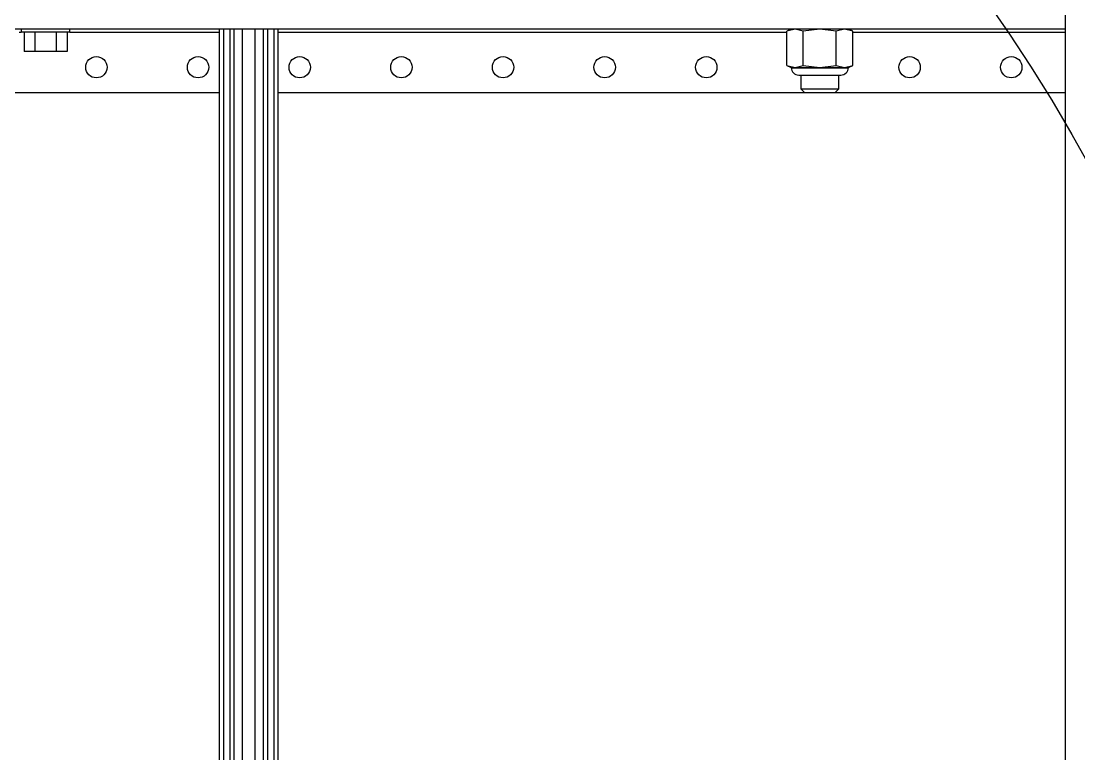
# Model space of a CAD drawing. Header units: inches. Extents: x 0 to 11, y 0 to 8.4.
# Drawn here: x 4.45 to 5.317, y 5.888 to 6.488 of the extents above; entities that cross this region are included whole.
import ezdxf

# ---------------------------------------------------------------- set-up
doc = ezdxf.new("R2010")
doc.units = ezdxf.units.IN
doc.header["$MEASUREMENT"] = 0
doc.layers.add('OBJ', color=50, linetype='Continuous')

msp = doc.modelspace()

# ---------------------------------------------------------------- linework, layer by layer
at = {"color": 7, "linetype": 'Continuous', "lineweight": 25}
for p, q in [((5.30534644, 6.84597753), (5.30534644, 4.59597753)), ((5.30534644, 6.48139419), (4.30284644, 6.48139419)), ((4.44784644, 6.47889419), (4.44951311, 6.47889419)), ((4.44951311, 6.48139419), (4.44951311, 6.47889419)), ((4.45951311, 6.47889419), (4.44951311, 6.47889419)), ((4.45185581, 6.47889419), (4.45185581, 6.46306086)), ((4.48951311, 6.47889419), (4.45951311, 6.47889419)), ((4.46068446, 6.47889419), (4.46068446, 6.46306086)), ((4.47834176, 6.47889419), (4.47834176, 6.46306086)), ((4.4871704, 6.47889419), (4.4871704, 6.46306086)), ((4.48951311, 6.47889419), (4.48951311, 6.48139419)), ((4.48951311, 6.47889419), (4.61212351, 6.47889419)), ((4.61212351, 4.96056086), (4.61212351, 6.48139419)), ((4.61553341, 4.96056086), (4.61553341, 6.48139419)), ((4.62074175, 4.96056086), (4.62074175, 6.48139419)), ((4.62415164, 4.96056086), (4.62415164, 6.48139419)), ((4.63097144, 4.96056086), (4.63097144, 6.48139419)), ((4.64138811, 4.96056086), (4.64138811, 6.48139419)), ((4.64820791, 4.96056086), (4.64820791, 6.48139419)), ((4.6516178, 4.96056086), (4.6516178, 6.48139419)), ((4.65682614, 4.96056086), (4.65682614, 6.48139419)), ((4.66023604, 4.96056086), (4.66023604, 6.48139419)), ((4.66023604, 6.47889419), (5.07712951, 6.47889419)), ((5.08075531, 6.48139419), (5.07711962, 6.47969884)), ((5.08389534, 6.48139419), (5.07712951, 6.47970346)), ((5.07712951, 6.45161792), (5.07712951, 6.47970346)), ((5.09066116, 6.47970346), (5.08389534, 6.48139419)), ((5.10419281, 6.48139419), (5.09066116, 6.47970346)), ((5.09066116, 6.45161792), (5.09066116, 6.47970346)), ((5.11772445, 6.47970346), (5.10419281, 6.48139419)), ((5.12449028, 6.48139419), (5.11772445, 6.47970346)), ((5.11772445, 6.45161792), (5.11772445, 6.47970346)), ((5.1312561, 6.47970346), (5.12449028, 6.48139419)), ((5.131266, 6.47969884), (5.12763031, 6.48139419)), ((5.1312561, 6.45161792), (5.1312561, 6.47970346)), ((5.1312561, 6.47889419), (5.30534644, 6.47889419)), ((4.46068446, 6.46306086), (4.45185581, 6.46306086)), ((4.47834176, 6.46306086), (4.46068446, 6.46306086)), ((4.4871704, 6.46306086), (4.47834176, 6.46306086)), ((5.07712004, 6.45162233), (5.08075531, 6.44992718)), ((5.07712951, 6.45161792), (5.08389534, 6.44992718)), ((5.08389534, 6.44992718), (5.09066116, 6.45161792)), ((5.09066116, 6.45161792), (5.10419281, 6.44992718)), ((5.10419281, 6.44992718), (5.11772445, 6.45161792)), ((5.11772445, 6.45161792), (5.12449028, 6.44992718)), ((5.12449028, 6.44992718), (5.1312561, 6.45161792)), ((5.12763031, 6.44992718), (5.13126557, 6.45162233)), ((5.08075531, 6.44992718), (5.08389534, 6.44992718)), ((5.08151095, 6.44967718), (5.12687467, 6.44967718)), ((5.08389534, 6.44992718), (5.10419281, 6.44992718)), ((5.08704871, 6.44363378), (5.1213369, 6.44363378)), ((5.08856781, 6.44363378), (5.08856781, 6.43241503)), ((5.10419281, 6.44992718), (5.12449028, 6.44992718)), ((5.11981781, 6.43241503), (5.11981781, 6.44363378)), ((5.12449028, 6.44992718), (5.12763031, 6.44992718)), ((4.39659644, 6.42931086), (4.61212351, 6.42931086)), ((4.66023604, 6.42931086), (5.09167197, 6.42931086)), ((5.08856781, 6.43241503), (5.09167197, 6.42931086)), ((5.08856781, 6.43241503), (5.11981781, 6.43241503)), ((5.09167197, 6.42931086), (5.11671364, 6.42931086)), ((5.11671364, 6.42931086), (5.11981781, 6.43241503)), ((5.11671364, 6.42931086), (5.30534644, 6.42931086))]:
    msp.add_line(p, q, dxfattribs=at)
for centre in [(4.51117978, 6.45014419), (4.59451311, 6.45014419), (4.67784644, 6.45014419), (4.76117978, 6.45014419), (4.84451311, 6.45014419), (4.92784644, 6.45014419), (5.01117978, 6.45014419), (5.17784644, 6.45014419), (5.26117978, 6.45014419)]:
    msp.add_circle(centre, 0.00875, dxfattribs=at)
for centre, start, end in [((5.08704871, 6.44992718), 180, 270), ((5.1213369, 6.44992718), 270, 0)]:
    msp.add_arc(centre, 0.0062934, start, end, dxfattribs=at)
at = {"layer": 'OBJ'}
msp.add_circle((4.13617956, 5.72097753), 1.35416667, dxfattribs=at)

doc.saveas('drawing.dxf')
